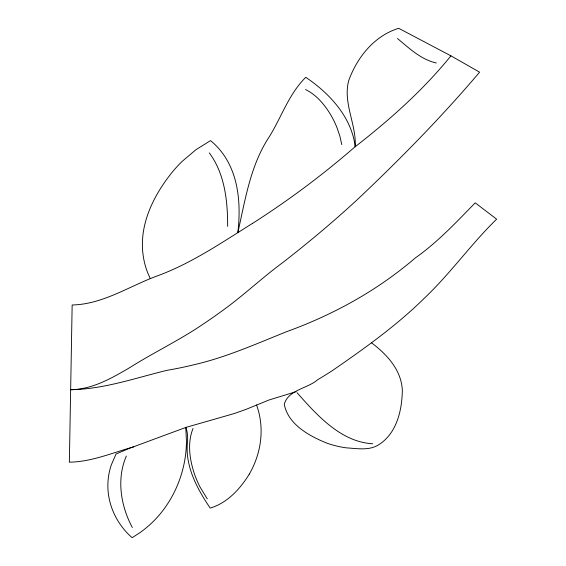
<?xml version="1.0" encoding="UTF-8"?>
<svg xmlns="http://www.w3.org/2000/svg" width="566" height="566" viewBox="0 0 566 566"><rect width="100%" height="100%" fill="white"/><g stroke="black" fill="none" stroke-linecap="round" stroke-linejoin="round"><path stroke-width="0.85" d="M227.638 226.358C227.723 201.071 224.808 173.783 209.293 152.87M450.932 55.85C423.142 90.136 389.96 119.659 355.215 146.714C356.516 124.329 342.685 102.892 348.734 80.521C355.71 61.34 368.452 43.49 386.55 33.458A64.998 63.583 -26.7 0 1 398.683 28.3L450.932 55.85L479.6 72.179C441.579 117.028 400.296 159.025 357.578 199.395C333.678 221.49 308.696 242.39 283.021 262.376C261.86 277.885 242.878 296.124 221.476 311.335A489.477 478.779 -26.7 0 1 203.031 324.191C179.705 340.138 154.115 352.25 130.251 367.313C111.969 378.053 92.477 389.429 70.651 389.705C103.755 389.259 135.324 378.003 167.168 370.291A366.351 358.342 -26.7 0 0 194.159 364.702C226.28 357.295 256.433 343.76 286.877 331.577C323.469 318.311 358.497 300.504 390.115 277.743A373.341 365.183 -26.7 0 0 415.288 257.962C437.553 242.241 456.281 222.275 475.207 202.833L496.637 219.155C471.089 244.024 450.494 273.42 424.606 297.957C396.575 325.641 364.256 348.621 331.909 370.921A404.046 395.217 -26.7 0 1 317.646 379.736C307.84 388.488 287.903 389.882 284.309 404.343C288.016 424.578 309.857 436.4 327.438 443.341A99.375 97.203 -26.7 0 0 346.243 447.848C356.771 448.477 368.735 450.805 378.23 445.06C383.783 441.699 388.396 436.931 391.905 431.49C399.546 419.364 402.009 404.69 402.355 390.59A47.848 46.801 -26.7 0 0 400.303 378.831C395.5 363.697 383.755 352.045 371.381 342.692M193.02 428.469C187.247 442.888 189.553 459.111 194.287 473.473A105.127 102.828 -26.7 0 0 199.982 486.944L207.283 498.894M126.352 456.04C116.334 478.935 120.763 506.018 132.317 527.491M249.281 474.159C240.217 488.89 227.284 503.004 210.219 508.084C196.883 488.479 184.424 465.217 187.636 440.716C187.622 436.266 187.608 431.603 185.804 427.45L129.77 448.187L116.044 454.003L111.169 465.259A66.696 65.239 -26.7 0 0 107.915 488.111C108.601 507.094 117.862 525.298 132.14 537.7L139.682 532.847A104.477 102.191 -26.7 0 0 158.784 515.591C169.432 503.238 177.229 488.55 181.813 472.914A121.421 118.768 -26.7 0 0 186.094 449.928L186.497 442.315L185.804 427.45L234.303 413.527L245.998 409.388L268.97 400.006L296.053 391.7M252.422 223.436C221.285 242.892 190.615 263.961 155.799 276.456C128.376 286.743 102.361 304.359 72.158 304.982L69.363 462.181C91.713 461.877 112.514 452.687 133.753 446.857M372.69 443.744C340.923 442.088 316.811 415.012 297.072 392.726M436.329 62.996C420.899 59.536 409.246 48.28 397.466 38.509M305.562 89.562C316.734 95.038 324.941 105.028 331.145 115.57A97.465 95.336 -26.7 0 1 337.018 127.739L339.89 136.194L341.807 144.677M150.188 278.43L147.797 273.024A79.275 77.542 -26.7 0 1 143.297 256.377C138.429 225.063 153.704 194.902 172.963 171.265A134.192 131.262 -26.7 0 1 182.259 161.296L195.942 149.714L210.545 140.616A73.071 71.472 -26.7 0 1 221.815 152.24C239.043 174.929 240.975 205.147 237.869 232.477C245.29 199.699 250.405 165.109 269.437 136.54C281.571 116.851 288.964 93.822 305.774 77.316C329.624 93.376 351.578 117.084 355.215 146.714M256.518 404.98C262.532 421.132 262.44 439.195 257.389 455.588A90.143 88.176 -26.7 0 1 249.281 474.159M355.179 146.672A852.085 833.47 -26.7 0 1 252.443 223.464"/></g></svg>
